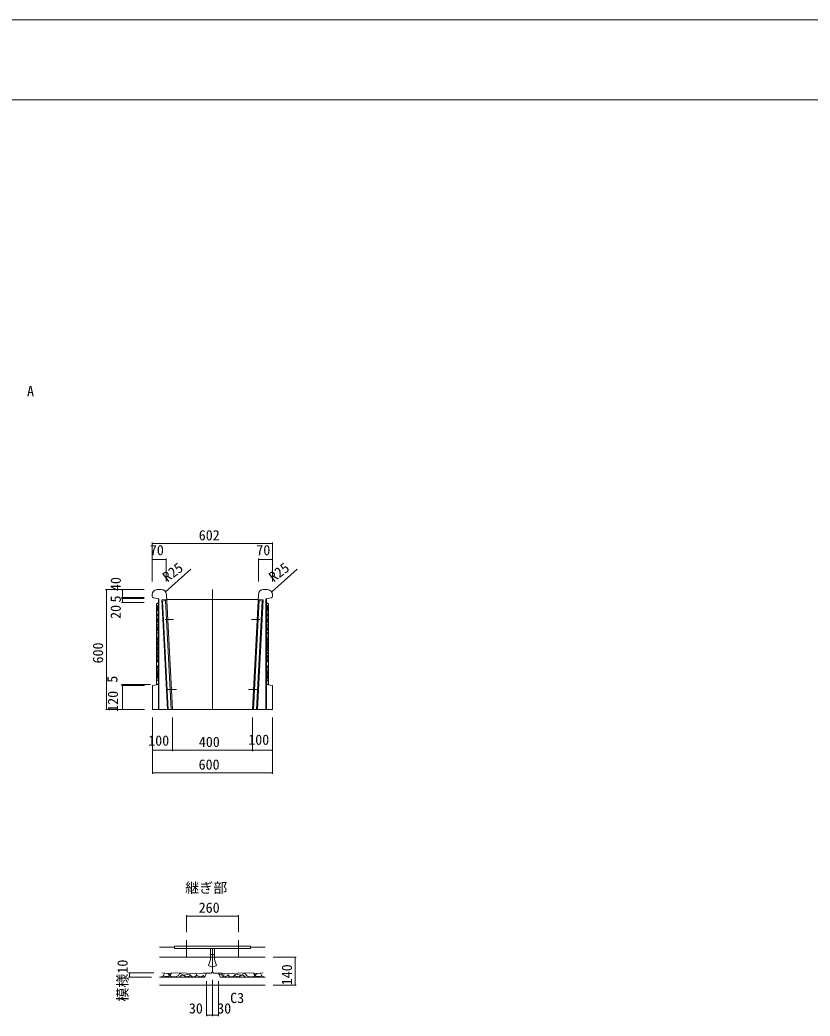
# Model space of a CAD drawing. Units: millimetres on the paper. Extents: x -5 to 836, y 1 to 595.
# Drawn here: x 195.9 to 393.3, y 346.2 to 595.2 of the extents above; entities that cross this region are included whole.
import ezdxf
from ezdxf.enums import TextEntityAlignment as Align

# ---------------------------------------------------------------- set-up
doc = ezdxf.new("R2010")
doc.units = ezdxf.units.MM
doc.linetypes.add('USER1', pattern=[200, 125, -25, 25, -25])
doc.linetypes.add('USER2', pattern=[75, 50, -25])
for name, color, linetype, lineweight in [('0_2', 7, 'Continuous', 18), ('D-STR-DIM（寸法）', 7, 'Continuous', 18), ('D-STR-HTXT（旗揚げ）', 4, 'Continuous', 18), ('D-STR-STRn（構造物）', 7, 'Continuous', 18), ('D-STR-TXT（文字）', 7, 'Continuous', 18), ('D-STR（構造物外形線）', 1, 'Continuous', 18), ('D-TTL(外枠）', 2, 'Continuous', 18), ('DEFPOINTS_3', 8, 'Continuous', 18), ('線', 7, 'USER2', 18)]:
    doc.layers.add(name, color=color, linetype=linetype, lineweight=lineweight)
doc.styles.add('ＭＳ ゴシック', font='')
doc.styles.get('ＭＳ ゴシック').set_extended_font_data('MS Gothic')

msp = doc.modelspace()

# ---------------------------------------------------------------- linework, layer by layer
at = {"layer": '0_2'}
for p, q in [((228.936, 464.306), (229.086, 464.331)), ((229.086, 464.281), (228.936, 464.306)), ((258.886, 464.331), (259.036, 464.306)), ((259.036, 464.306), (258.886, 464.281)), ((228.936, 460.306), (229.086, 460.331)), ((229.086, 460.281), (228.936, 460.306)), ((232.286, 460.331), (232.436, 460.306)), ((232.436, 460.306), (232.286, 460.281)), ((255.536, 460.306), (255.686, 460.331)), ((255.686, 460.281), (255.536, 460.306)), ((258.886, 460.331), (259.036, 460.306)), ((259.036, 460.306), (258.886, 460.281)), ((217.461, 452.656), (217.486, 452.806)), ((217.486, 452.806), (217.511, 452.656)), ((221.461, 452.656), (221.486, 452.806)), ((221.486, 450.806), (221.461, 450.956)), ((221.461, 450.656), (221.486, 450.806)), ((221.486, 450.556), (221.461, 450.706)), ((221.486, 452.806), (221.511, 452.656)), ((221.511, 450.956), (221.486, 450.806)), ((221.486, 450.806), (221.511, 450.656)), ((221.511, 450.706), (221.486, 450.556)), ((221.461, 450.406), (221.486, 450.556)), ((221.486, 449.556), (221.461, 449.706)), ((221.486, 450.556), (221.511, 450.406)), ((221.511, 449.706), (221.486, 449.556)), ((221.461, 428.906), (221.486, 429.056)), ((221.486, 428.806), (221.461, 428.956)), ((221.461, 428.656), (221.486, 428.806)), ((221.486, 429.056), (221.511, 428.906)), ((221.511, 428.956), (221.486, 428.806)), ((221.486, 428.806), (221.511, 428.656)), ((217.486, 422.806), (217.461, 422.956)), ((217.511, 422.956), (217.486, 422.806)), ((221.486, 422.806), (221.461, 422.956)), ((221.511, 422.956), (221.486, 422.806)), ((228.986, 412.658), (229.136, 412.683)), ((229.136, 412.633), (228.986, 412.658)), ((233.836, 412.683), (233.986, 412.658)), ((233.986, 412.658), (233.836, 412.633)), ((233.986, 412.658), (234.136, 412.683)), ((234.136, 412.633), (233.986, 412.658)), ((253.836, 412.683), (253.986, 412.658)), ((253.986, 412.658), (253.836, 412.633)), ((253.986, 412.658), (254.136, 412.683)), ((254.136, 412.633), (253.986, 412.658)), ((258.836, 412.683), (258.986, 412.658)), ((258.986, 412.658), (258.836, 412.633)), ((228.986, 406.99), (229.136, 407.015)), ((229.136, 406.965), (228.986, 406.99)), ((258.836, 407.015), (258.986, 406.99)), ((258.986, 406.99), (258.836, 406.965)), ((237.486, 371.212), (237.636, 371.237)), ((237.636, 371.187), (237.486, 371.212)), ((250.336, 371.237), (250.486, 371.212)), ((250.486, 371.212), (250.336, 371.187)), ((264.662, 360.812), (264.687, 360.962)), ((264.687, 360.962), (264.712, 360.812)), ((223.261, 356.845), (223.286, 356.995)), ((223.286, 355.962), (223.261, 356.112)), ((223.286, 356.995), (223.311, 356.845)), ((223.311, 356.112), (223.286, 355.962)), ((264.687, 353.962), (264.662, 354.112)), ((264.712, 354.112), (264.687, 353.962)), ((242.486, 346.462), (242.636, 346.487)), ((242.636, 346.437), (242.486, 346.462)), ((243.836, 346.487), (243.986, 346.462)), ((243.986, 346.462), (243.836, 346.437)), ((243.986, 346.462), (244.136, 346.487)), ((244.136, 346.437), (243.986, 346.462)), ((245.336, 346.487), (245.486, 346.462)), ((245.486, 346.462), (245.336, 346.437))]:
    msp.add_line(p, q, dxfattribs=at)
at = {"layer": '0_2', "color": 9}
for p, q in [((228.936, 464.306), (228.956, 464.306)), ((259.036, 464.306), (259.016, 464.306)), ((228.936, 460.306), (228.956, 460.306)), ((232.436, 460.306), (232.416, 460.306)), ((255.536, 460.306), (255.556, 460.306)), ((259.036, 460.306), (259.016, 460.306)), ((217.486, 452.806), (217.486, 452.786)), ((221.486, 452.806), (221.486, 452.786)), ((221.486, 450.806), (221.486, 450.826)), ((221.486, 450.806), (221.486, 450.786)), ((221.486, 450.556), (221.486, 450.576)), ((221.486, 450.556), (221.486, 450.536)), ((221.486, 449.556), (221.486, 449.576)), ((221.486, 429.056), (221.486, 429.036)), ((221.486, 428.806), (221.486, 428.826)), ((221.486, 428.806), (221.486, 428.786)), ((217.486, 422.806), (217.486, 422.826)), ((221.486, 422.806), (221.486, 422.826)), ((228.986, 412.658), (229.006, 412.658)), ((233.986, 412.658), (233.966, 412.658)), ((233.986, 412.658), (234.006, 412.658)), ((253.986, 412.658), (253.966, 412.658)), ((253.986, 412.658), (254.006, 412.658)), ((258.986, 412.658), (258.966, 412.658)), ((228.986, 406.99), (229.006, 406.99)), ((258.986, 406.99), (258.966, 406.99)), ((237.486, 371.212), (237.506, 371.212)), ((250.486, 371.212), (250.466, 371.212)), ((264.687, 360.962), (264.687, 360.942)), ((223.286, 356.995), (223.286, 356.975)), ((223.286, 355.962), (223.286, 355.982)), ((264.687, 353.962), (264.687, 353.982)), ((242.486, 346.462), (242.506, 346.462)), ((243.986, 346.462), (243.966, 346.462)), ((243.986, 346.462), (244.006, 346.462)), ((245.486, 346.462), (245.466, 346.462))]:
    msp.add_line(p, q, dxfattribs=at)
at = {"layer": 'D-STR-DIM（寸法）'}
for p, q in [((228.936, 454.806), (228.936, 464.556)), ((228.956, 464.306), (259.016, 464.306)), ((259.036, 454.806), (259.036, 464.556)), ((228.936, 454.806), (228.936, 460.556)), ((228.956, 460.306), (232.416, 460.306)), ((232.436, 454.806), (232.436, 460.556)), ((255.536, 454.806), (255.536, 460.556)), ((255.556, 460.306), (259.016, 460.306)), ((259.036, 454.806), (259.036, 460.556)), ((226.936, 452.806), (217.236, 452.806)), ((217.486, 452.786), (217.486, 422.826)), ((226.936, 452.806), (221.236, 452.806)), ((226.936, 450.806), (221.236, 450.806)), ((226.936, 450.806), (221.236, 450.806)), ((221.486, 452.786), (221.486, 450.826)), ((221.486, 450.786), (221.486, 450.576)), ((226.936, 450.556), (221.236, 450.556)), ((226.936, 450.556), (221.236, 450.556)), ((226.936, 449.556), (221.236, 449.556)), ((221.486, 450.536), (221.486, 449.576)), ((228.486, 429.056), (221.236, 429.056)), ((226.986, 428.806), (221.236, 428.806)), ((226.986, 428.806), (221.236, 428.806)), ((221.486, 429.036), (221.486, 428.826)), ((221.486, 428.786), (221.486, 422.826)), ((226.986, 422.806), (217.236, 422.806)), ((226.986, 422.806), (221.236, 422.806)), ((228.986, 420.806), (228.986, 412.408)), ((228.986, 420.806), (228.986, 406.74)), ((233.986, 420.806), (233.986, 412.408)), ((233.986, 420.806), (233.986, 412.408)), ((253.986, 420.806), (253.986, 412.408)), ((253.986, 420.806), (253.986, 412.408)), ((258.986, 420.806), (258.986, 412.408)), ((258.986, 420.806), (258.986, 406.74)), ((229.006, 412.658), (233.966, 412.658)), ((234.006, 412.658), (253.966, 412.658)), ((254.006, 412.658), (258.966, 412.658)), ((229.006, 406.99), (258.966, 406.99)), ((237.486, 367.204), (237.486, 371.462)), ((237.506, 371.212), (250.466, 371.212)), ((250.486, 367.204), (250.486, 371.462)), ((259.187, 360.962), (264.937, 360.962)), ((264.687, 360.942), (264.687, 353.982)), ((229.33, 356.995), (223.036, 356.995)), ((223.286, 356.975), (223.286, 355.982)), ((228.786, 355.962), (223.036, 355.962)), ((242.486, 354.962), (242.486, 346.212)), ((243.986, 355.262), (243.986, 346.212)), ((243.986, 355.262), (243.986, 346.212)), ((245.486, 354.962), (245.486, 346.212)), ((259.187, 353.962), (264.937, 353.962)), ((242.506, 346.462), (243.966, 346.462)), ((244.006, 346.462), (245.466, 346.462))]:
    msp.add_line(p, q, dxfattribs=at)
at = {"layer": 'D-STR-HTXT（旗揚げ）'}
for p, q in [((232.253, 452.292), (238.629, 457.904)), ((258.797, 452.292), (265.174, 457.904))]:
    msp.add_line(p, q, dxfattribs=at)
at = {"layer": 'D-STR-STRn（構造物）', "linetype": 'USER1'}
for p, q in [((243.986, 452.806), (243.986, 422.806)), ((234.227, 445.306), (232.162, 445.306)), ((253.746, 445.306), (255.811, 445.306)), ((235, 427.806), (232.507, 427.806)), ((252.973, 427.806), (255.466, 427.806)), ((237.486, 365.204), (237.486, 360.962)), ((250.486, 365.204), (250.486, 360.962))]:
    msp.add_line(p, q, dxfattribs=at)
at = {"layer": 'D-STR-STRn（構造物）', "linetype": 'USER2'}
for p, q in [((230.02, 449.306), (230.001, 449.026)), ((230.001, 449.026), (230.221, 448.759)), ((230.14, 448.857), (230.001, 448.248)), ((230.001, 448.248), (230.204, 447.952)), ((230.263, 448.222), (230.182, 447.654)), ((230.221, 448.759), (230.366, 448.683)), ((230.472, 449.045), (230.263, 448.222)), ((230.422, 449.556), (230.472, 449.045)), ((257.551, 449.556), (257.501, 449.045)), ((257.501, 449.045), (257.709, 448.222)), ((257.751, 448.759), (257.606, 448.683)), ((257.709, 448.222), (257.791, 447.654)), ((257.972, 449.026), (257.751, 448.759)), ((257.972, 448.248), (257.769, 447.952)), ((257.833, 448.857), (257.972, 448.248)), ((257.953, 449.306), (257.972, 449.026)), ((230.182, 447.654), (229.997, 446.529)), ((229.997, 446.529), (230.124, 444.848)), ((230.284, 446.544), (230.053, 445.82)), ((230.053, 445.82), (230.269, 445.227)), ((230.076, 446.913), (230.284, 446.544)), ((230.204, 447.952), (230.486, 447.487)), ((230.284, 446.544), (230.461, 446.413)), ((230.461, 446.413), (230.461, 445.012)), ((257.769, 447.952), (257.486, 447.487)), ((257.688, 446.544), (257.511, 446.413)), ((257.511, 446.413), (257.511, 445.012)), ((257.896, 446.913), (257.688, 446.544)), ((257.688, 446.544), (257.919, 445.82)), ((257.919, 445.82), (257.704, 445.227)), ((257.791, 447.654), (257.976, 446.529)), ((257.976, 446.529), (257.849, 444.848)), ((230.179, 443.809), (230.006, 442)), ((230.124, 444.848), (230.479, 444.398)), ((230.149, 443.317), (230.294, 442.683)), ((230.479, 444.398), (230.179, 443.809)), ((230.269, 445.227), (230.461, 445.012)), ((230.461, 445.012), (230.479, 444.398)), ((230.479, 444.398), (230.465, 442.525)), ((257.511, 445.012), (257.493, 444.398)), ((257.849, 444.848), (257.493, 444.398)), ((257.493, 444.398), (257.794, 443.809)), ((257.493, 444.398), (257.508, 442.525)), ((257.704, 445.227), (257.511, 445.012)), ((257.824, 443.317), (257.679, 442.683)), ((257.794, 443.809), (257.966, 442)), ((230.006, 442), (230.252, 440.427)), ((230.162, 441.166), (230.017, 440.757)), ((230.017, 440.757), (230.056, 440.269)), ((230.175, 441.813), (230.109, 441.549)), ((230.452, 442.327), (230.175, 441.813)), ((230.294, 442.683), (230.465, 442.525)), ((230.465, 442.525), (230.452, 442.327)), ((257.679, 442.683), (257.508, 442.525)), ((257.508, 442.525), (257.521, 442.327)), ((257.521, 442.327), (257.798, 441.813)), ((257.966, 442), (257.721, 440.427)), ((257.798, 441.813), (257.864, 441.549)), ((257.811, 441.166), (257.956, 440.757)), ((257.956, 440.757), (257.917, 440.269)), ((230.155, 439.425), (230.015, 438.906)), ((230.015, 438.906), (230.085, 437.881)), ((230.201, 438.633), (230.015, 438.906)), ((230.056, 440.269), (230.252, 440.427)), ((230.069, 439.834), (230.056, 440.269)), ((230.155, 439.425), (230.069, 439.834)), ((230.461, 440), (230.155, 439.425)), ((230.461, 440), (230.201, 438.633)), ((230.201, 438.633), (230.457, 437.376)), ((230.252, 440.427), (230.461, 440)), ((257.721, 440.427), (257.512, 440)), ((257.512, 440), (257.771, 438.633)), ((257.512, 440), (257.818, 439.425)), ((257.771, 438.633), (257.516, 437.376)), ((257.917, 440.269), (257.721, 440.427)), ((257.771, 438.633), (257.958, 438.906)), ((257.818, 439.425), (257.903, 439.834)), ((257.818, 439.425), (257.958, 438.906)), ((257.958, 438.906), (257.888, 437.881)), ((257.903, 439.834), (257.917, 440.269)), ((230.121, 437.078), (229.978, 436.418)), ((229.978, 436.418), (230.328, 435.978)), ((230.043, 437.57), (229.998, 437.221)), ((229.998, 437.221), (230.205, 437.001)), ((230.043, 435.946), (230.004, 435.467)), ((230.166, 437.726), (230.043, 437.57)), ((230.172, 436.159), (230.043, 435.946)), ((230.085, 437.881), (230.457, 437.376)), ((230.205, 437.001), (230.399, 436.683)), ((230.368, 436.551), (230.342, 435.509)), ((230.457, 437.376), (230.368, 436.551)), ((257.888, 437.881), (257.516, 437.376)), ((257.516, 437.376), (257.604, 436.551)), ((257.768, 437.001), (257.574, 436.683)), ((257.604, 436.551), (257.631, 435.509)), ((257.994, 436.418), (257.645, 435.978)), ((257.975, 437.221), (257.768, 437.001)), ((257.8, 436.159), (257.93, 435.946)), ((257.807, 437.726), (257.93, 437.57)), ((257.852, 437.078), (257.994, 436.418)), ((257.93, 437.57), (257.975, 437.221)), ((257.93, 435.946), (257.969, 435.467)), ((230.139, 433.26), (229.999, 433.018)), ((230.004, 435.467), (230.017, 435.247)), ((230.065, 434.717), (230.012, 434.19)), ((230.012, 434.19), (230.065, 433.319)), ((230.255, 433.582), (230.012, 434.19)), ((230.017, 435.247), (230.179, 435.046)), ((230.342, 435.509), (230.065, 434.717)), ((230.481, 434.985), (230.065, 434.717)), ((230.065, 433.319), (230.355, 433.134)), ((230.487, 433.38), (230.255, 433.582)), ((230.342, 435.509), (230.481, 434.985)), ((230.487, 433.38), (230.448, 432.857)), ((230.481, 434.985), (230.487, 433.38)), ((257.492, 434.985), (257.486, 433.38)), ((257.486, 433.38), (257.718, 433.582)), ((257.486, 433.38), (257.525, 432.857)), ((257.631, 435.509), (257.492, 434.985)), ((257.492, 434.985), (257.908, 434.717)), ((257.908, 433.319), (257.618, 433.134)), ((257.631, 435.509), (257.908, 434.717)), ((257.718, 433.582), (257.961, 434.19)), ((257.956, 435.247), (257.794, 435.046)), ((257.834, 433.26), (257.974, 433.018)), ((257.908, 434.717), (257.961, 434.19)), ((257.961, 434.19), (257.908, 433.319)), ((257.969, 435.467), (257.956, 435.247)), ((230.052, 431.841), (229.986, 431.472)), ((229.986, 431.472), (230.289, 431.155)), ((230.004, 431.094), (229.989, 430.865)), ((230.105, 432.717), (229.995, 432.366)), ((229.995, 432.366), (230.087, 431.902)), ((229.999, 433.018), (230.04, 432.758)), ((230.129, 431.32), (230.004, 431.094)), ((230.018, 430.361), (230.035, 430.749)), ((230.035, 430.749), (230.229, 430.916)), ((230.04, 432.758), (230.337, 432.543)), ((230.263, 432.184), (230.052, 431.841)), ((230.368, 430.786), (230.17, 430.904)), ((230.229, 430.916), (230.44, 430.816)), ((230.448, 432.857), (230.263, 432.184)), ((230.337, 432.543), (230.289, 431.155)), ((230.343, 431.115), (230.44, 430.816)), ((230.355, 433.134), (230.448, 432.857)), ((257.618, 433.134), (257.525, 432.857)), ((257.525, 432.857), (257.71, 432.184)), ((257.629, 431.115), (257.532, 430.816)), ((257.744, 430.916), (257.532, 430.816)), ((257.604, 430.786), (257.802, 430.904)), ((257.933, 432.758), (257.636, 432.543)), ((257.636, 432.543), (257.683, 431.155)), ((257.987, 431.472), (257.683, 431.155)), ((257.71, 432.184), (257.921, 431.841)), ((257.938, 430.749), (257.744, 430.916)), ((257.844, 431.32), (257.969, 431.094)), ((257.868, 432.717), (257.977, 432.366)), ((257.977, 432.366), (257.885, 431.902)), ((257.921, 431.841), (257.987, 431.472)), ((257.974, 433.018), (257.933, 432.758)), ((257.955, 430.361), (257.938, 430.749)), ((257.969, 431.094), (257.984, 430.865)), ((230.136, 429.996), (229.986, 430.056)), ((230.343, 430.523), (230.018, 430.611)), ((230.136, 430.579), (230.053, 430.276)), ((230.053, 430.276), (230.136, 429.996)), ((230.136, 429.996), (230.449, 430.144)), ((230.449, 430.144), (230.343, 430.523)), ((230.486, 429.256), (230.486, 429.856)), ((257.524, 430.144), (257.629, 430.523)), ((257.836, 429.996), (257.524, 430.144)), ((257.629, 430.523), (257.955, 430.611)), ((257.836, 430.579), (257.92, 430.276)), ((257.92, 430.276), (257.836, 429.996)), ((257.836, 429.996), (257.986, 430.056)), ((243.486, 360.362), (243.486, 361.562)), ((244.486, 360.362), (244.486, 361.562)), ((242.986, 358.862), (243.486, 360.362)), ((243.986, 358.462), (242.986, 358.862)), ((243.986, 358.462), (244.986, 358.862)), ((244.986, 358.862), (244.486, 360.362)), ((231.647, 356.239), (231.159, 356.043)), ((232.013, 356.898), (231.33, 356.995)), ((232.013, 356.898), (231.647, 356.239)), ((232.33, 356.068), (231.647, 356.239)), ((232.818, 356.873), (232.013, 356.898)), ((233.135, 356.165), (232.33, 356.068)), ((233.746, 356.898), (232.818, 356.873)), ((233.209, 356.531), (232.818, 356.873)), ((233.746, 356.898), (233.135, 356.165)), ((233.672, 356.068), (233.209, 356.531)), ((234.77, 356.019), (233.672, 356.068)), ((234.722, 357.02), (233.746, 356.898)), ((235.848, 356.962), (234.722, 357.02)), ((235.478, 356.361), (234.77, 356.019)), ((235.848, 356.962), (235.478, 356.361)), ((236.181, 356.353), (235.844, 356.043)), ((237.43, 357.02), (235.848, 356.962)), ((236.778, 356.397), (235.848, 356.962)), ((237.318, 356.515), (236.181, 356.353)), ((237.37, 355.99), (236.778, 356.397)), ((238.964, 356.933), (237.318, 356.515)), ((238.589, 356.269), (237.37, 355.99)), ((238.241, 356.721), (237.43, 357.02)), ((238.392, 356.431), (238.241, 356.721)), ((238.925, 355.99), (238.392, 356.431)), ((240.836, 356.749), (238.964, 356.933)), ((240.051, 356.466), (239.61, 356.037)), ((240.098, 356.327), (239.947, 356.826)), ((240.968, 356.037), (240.098, 356.327)), ((241.681, 356.936), (240.836, 356.749)), ((241.548, 356.28), (240.968, 356.037)), ((241.496, 356.028), (241.38, 356.21)), ((241.674, 356.318), (241.548, 356.28)), ((242.124, 356.055), (241.674, 356.318)), ((242.486, 356.962), (241.681, 356.936)), ((245.486, 356.962), (246.292, 356.936)), ((245.601, 356.674), (246.924, 356.28)), ((246.135, 356.515), (246.412, 356.678)), ((246.292, 356.936), (247.137, 356.749)), ((246.412, 356.678), (249.009, 356.933)), ((246.477, 356.028), (246.593, 356.21)), ((246.593, 356.21), (247.005, 356.037)), ((247.005, 356.037), (247.875, 356.327)), ((247.875, 356.327), (248.026, 356.826)), ((247.922, 356.466), (248.363, 356.037)), ((249.009, 356.933), (250.655, 356.515)), ((249.047, 355.99), (249.581, 356.431)), ((249.384, 356.269), (250.602, 355.99)), ((249.581, 356.431), (249.732, 356.721)), ((249.732, 356.721), (250.542, 357.02)), ((250.542, 357.02), (252.125, 356.962)), ((250.602, 355.99), (251.194, 356.397)), ((250.655, 356.515), (251.791, 356.353)), ((251.194, 356.397), (252.125, 356.962)), ((251.791, 356.353), (252.129, 356.043)), ((252.125, 356.962), (253.251, 357.02)), ((252.125, 356.962), (252.495, 356.361)), ((252.495, 356.361), (253.202, 356.019)), ((253.202, 356.019), (254.3, 356.068)), ((253.251, 357.02), (254.227, 356.898)), ((254.227, 356.898), (254.837, 356.165)), ((254.227, 356.898), (255.154, 356.873)), ((254.3, 356.068), (254.764, 356.531)), ((254.764, 356.531), (255.154, 356.873)), ((254.837, 356.165), (255.642, 356.068)), ((255.154, 356.873), (255.96, 356.898)), ((255.642, 356.068), (256.326, 356.239)), ((255.96, 356.898), (256.643, 356.995)), ((255.96, 356.898), (256.326, 356.239)), ((256.326, 356.239), (256.814, 356.043)), ((239.61, 356.037), (238.925, 355.99)), ((242.086, 355.962), (241.496, 356.028)), ((245.886, 355.962), (246.477, 356.028)), ((248.363, 356.037), (249.047, 355.99))]:
    msp.add_line(p, q, dxfattribs=at)
at = {"layer": 'D-STR-STRn（構造物）'}
for p, q in [((229.986, 429.306), (230.052, 429.792)), ((230.486, 429.056), (229.986, 429.306)), ((230.052, 429.792), (230.136, 429.996)), ((257.921, 429.792), (257.836, 429.996)), ((257.986, 429.306), (257.921, 429.792))]:
    msp.add_line(p, q, dxfattribs=at)
at = {"layer": 'D-STR（構造物外形線）'}
for p, q in [((228.936, 451.104), (228.936, 451.556)), ((229.231, 450.759), (230.636, 450.532)), ((230.186, 452.806), (231.248, 452.806)), ((232.496, 451.621), (233.986, 422.806)), ((255.477, 451.621), (253.986, 422.806)), ((257.786, 452.806), (256.725, 452.806)), ((258.742, 450.759), (257.336, 450.532)), ((259.036, 451.104), (259.036, 451.556)), ((229.986, 449.288), (230.425, 449.523)), ((229.986, 428.973), (229.986, 449.288)), ((230.486, 422.806), (230.486, 450.556)), ((230.636, 422.806), (230.636, 450.532)), ((232.564, 450.306), (231.316, 450.242)), ((231.316, 450.242), (232.735, 422.806)), ((231.531, 449.952), (231.316, 450.242)), ((232.272, 450.141), (231.531, 449.952)), ((231.531, 449.952), (232.935, 422.806)), ((232.572, 450.156), (232.272, 450.141)), ((232.272, 450.141), (233.686, 422.806)), ((255.409, 450.306), (232.564, 450.306)), ((255.701, 450.141), (254.287, 422.806)), ((256.442, 449.952), (255.038, 422.806)), ((256.657, 450.242), (255.238, 422.806)), ((255.401, 450.156), (255.701, 450.141)), ((255.409, 450.306), (256.657, 450.242)), ((255.701, 450.141), (256.442, 449.952)), ((256.442, 449.952), (256.657, 450.242)), ((257.336, 422.806), (257.336, 450.532)), ((257.486, 422.806), (257.486, 450.556)), ((257.986, 449.288), (257.548, 449.523)), ((257.986, 428.973), (257.986, 449.288)), ((228.986, 428.806), (230.486, 429.056)), ((228.986, 422.806), (228.986, 428.806)), ((257.486, 429.056), (257.986, 429.306)), ((258.986, 428.806), (257.486, 429.056)), ((258.986, 422.806), (258.986, 428.806)), ((258.986, 422.806), (228.986, 422.806)), ((234.486, 363.712), (253.486, 363.712)), ((234.486, 363.712), (234.486, 363.112)), ((253.486, 363.712), (253.486, 363.112)), ((230.786, 363.462), (234.486, 363.462)), ((234.486, 363.112), (253.486, 363.112)), ((243.486, 361.562), (243.486, 363.112)), ((243.486, 361.562), (244.486, 361.562)), ((243.986, 357.262), (243.986, 363.112)), ((244.486, 361.562), (244.486, 363.112)), ((257.187, 363.462), (253.486, 363.462)), ((230.786, 360.962), (257.187, 360.962)), ((242.486, 356.962), (242.086, 355.962)), ((243.686, 356.962), (242.486, 356.962)), ((243.986, 357.262), (243.686, 356.962)), ((243.986, 357.262), (244.286, 356.962)), ((244.286, 356.962), (245.486, 356.962)), ((245.486, 356.962), (245.886, 355.962)), ((230.786, 355.962), (242.086, 355.962)), ((230.786, 353.962), (257.187, 353.962)), ((257.187, 355.962), (245.886, 355.962))]:
    msp.add_line(p, q, dxfattribs=at)
for centre, radius, start, end in [((230.186, 451.556), 1.25, 90, 180), ((229.286, 451.104), 0.35, 180, 260.83765), ((231.248, 451.556), 1.25, 2.96094, 90), ((256.725, 451.556), 1.25, 90, 177.03906), ((257.786, 451.556), 1.25, 0, 90), ((258.686, 451.104), 0.35, 279.16235, 0)]:
    msp.add_arc(centre, radius, start, end, dxfattribs=at)
at = {"layer": 'D-TTL(外枠）'}
msp.add_line((19.704, 575.199), (814.704, 575.199), dxfattribs=at)
at = {"layer": 'DEFPOINTS_3'}
msp.add_line((-5.296, 595.199), (835.704, 595.199), dxfattribs=at)
at = {"layer": '線'}
msp.add_line((257.486, 429.256), (257.486, 429.856), dxfattribs=at)

# ---------------------------------------------------------------- texts
at = {"layer": 'D-STR-HTXT（旗揚げ）', "color": 7, "style": 'ＭＳ ゴシック'}
msp.add_text('C3', height=2.566, dxfattribs=at).set_placement((248.41, 348.698), align=Align.BOTTOM_LEFT)
at = {"layer": 'D-STR-STRn（構造物）', "style": 'ＭＳ ゴシック'}
for s, p in [('602', (240.575, 464.356)), ('70', (228.359, 460.631)), ('70', (254.959, 460.631)), ('100', (227.942, 413.02)), ('400', (240.593, 412.708)), ('100', (252.942, 413.242)), ('600', (240.54, 407.04)), ('260', (240.557, 371.262)), ('30', (238.108, 346.087)), ('30', (245.178, 346.087))]:
    msp.add_text(s, height=2.566, dxfattribs=at).set_placement(p, align=Align.BOTTOM_LEFT)
for s, rotation, p in [('R25', 37.279, (233.237, 453.96)), ('R25', 37.279, (259.781, 453.96)), ('40', 90, (221.861, 452.446)), ('5', 90, (221.861, 449.58)), ('20', 90, (221.861, 445.482)), ('600', 90, (217.436, 434.36)), ('5', 90, (221.015, 429.539)), ('120', 90, (221.161, 422.262)), ('模様10', 90, (223.563, 349.825)), ('140', 90, (264.637, 353.917))]:
    msp.add_text(s, height=2.566, rotation=rotation, dxfattribs=at).set_placement(p, align=Align.BOTTOM_LEFT)
at = {"layer": 'D-STR-TXT（文字）', "style": 'ＭＳ ゴシック'}
for s, p in [('A', (197.658, 500.371)), ('継ぎ部', (237.192, 376.212))]:
    msp.add_text(s, height=2.566, dxfattribs=at).set_placement(p, align=Align.BOTTOM_LEFT)

doc.saveas('drawing.dxf')
